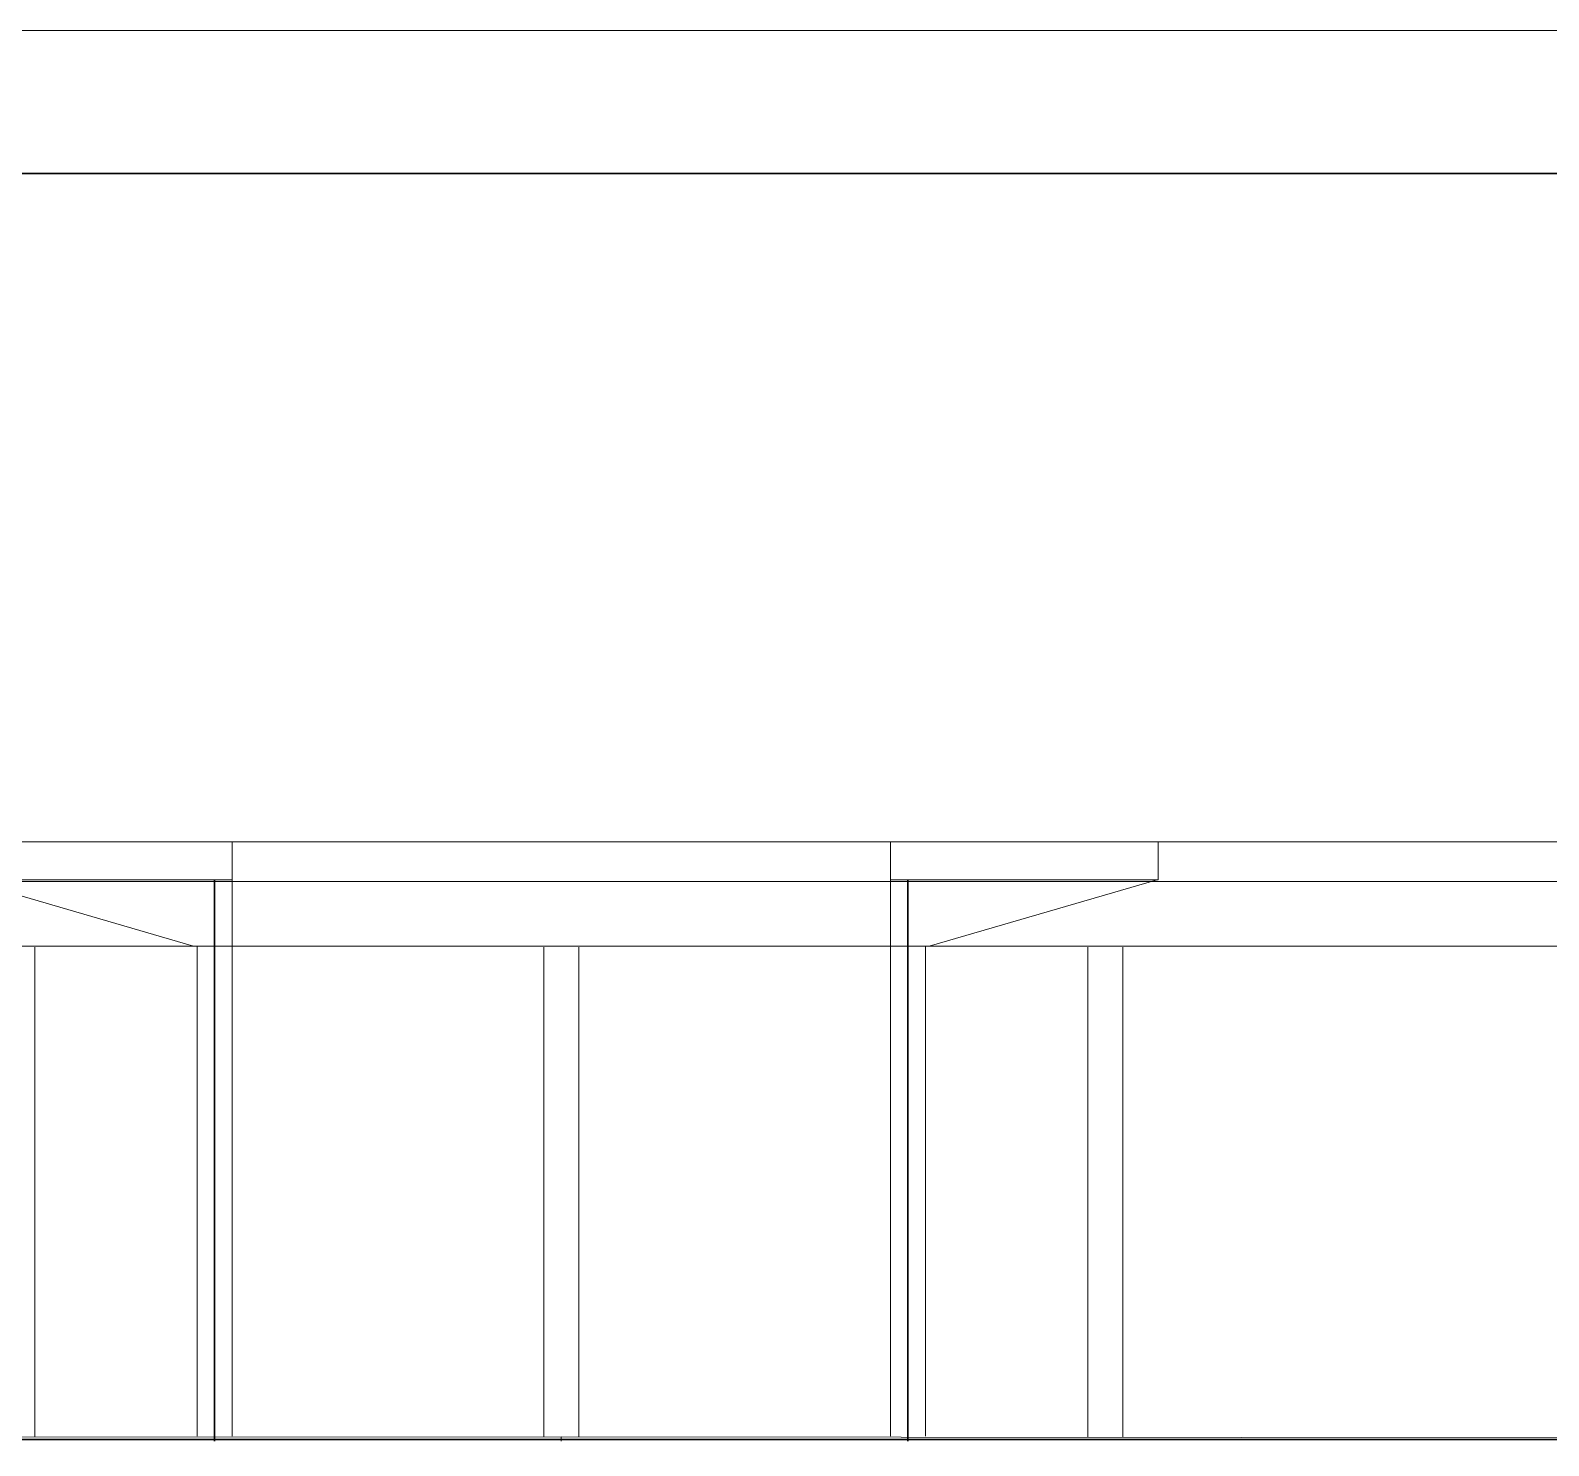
# Model space of a CAD drawing. Header units: millimetres. Extents: x -16 to 103, y -17 to 67.
# Drawn here: x 31.15 to 48.45, y 51.18 to 67.31 of the extents above; entities that cross this region are included whole.
import ezdxf
from ezdxf.enums import TextEntityAlignment as Align

# ---------------------------------------------------------------- set-up
doc = ezdxf.new("R2010")
doc.units = ezdxf.units.MM
for name, color, linetype, lineweight in [('ars', 11, 'Continuous', 0), ('BLK', 1, 'Continuous', 30), ('KOP', 7, 'Continuous', 20), ('KOP GARIS', 1, 'Continuous', 30), ('lan', 7, 'Continuous', 15), ('tem', 5, 'Continuous', 20)]:
    doc.layers.add(name, color=color, linetype=linetype, lineweight=lineweight)
doc.styles.get("Standard").update_dxf_attribs({"font": 'arial.ttf'})

# ---------------------------------------------------------------- blocks, each defined once
blk = doc.blocks.new('KOPA2-TPAK r')
at = {"layer": 'KOP'}
blk.add_lwpolyline([(0, 0), (59.4, 0), (59.4, 42.135), (0, 42.135)], close=True, dxfattribs=at)
at = {"layer": 'KOP GARIS'}
blk.add_lwpolyline([(0.8148, 0.8148), (58.5852, 0.8148), (58.5852, 41.3202), (0.8148, 41.3202)], close=True, dxfattribs=at)
at = {"layer": 'KOP'}
for p in [(51.8642, 6.6116), (51.8642, 6.2116), (51.8642, 5.8116)]:
    blk.add_attdef('JUDUL', p, '', height=0.25, dxfattribs=at)
for tag, p in [('SKALA', (51.8156, 4.9133)), ('SKALA', (51.8156, 4.6019)), ('SKALA', (51.8156, 4.3123)), ('AR-00', (57.7488, 3.1954))]:
    blk.add_attdef(tag, text='', height=0.1716, dxfattribs=at).set_placement(p, align=Align.MIDDLE_CENTER)

msp = doc.modelspace()

# ---------------------------------------------------------------- linework, layer by layer
at = {"layer": 'ars'}
msp.add_line((37.2, 51.275), (61.95, 51.2549), dxfattribs=at)
at = {"layer": 'BLK'}
for p, q in [((33.25, 51.225), (33.25, 57.625)), ((41.15, 51.225), (41.15, 57.625))]:
    msp.add_line(p, q, dxfattribs=at)
at = {"layer": 'BLK', "linetype": 'Continuous', "ltscale": 2}
msp.add_line((12.25, 51.245), (62.15, 51.245), dxfattribs=at)
at = {"layer": 'lan'}
for p, q in [((12.55, 58.055), (61.65, 58.055)), ((12.75, 57.605), (61.65, 57.605)), ((12.65, 56.867), (61.75, 56.867)), ((37.2, 51.275), (12.45, 51.2549)), ((37.2, 51.225), (37.2, 51.275))]:
    msp.add_line(p, q, dxfattribs=at)
at = {"layer": 'lan', "linetype": 'ByBlock'}
for p, q in [((33.45, 56.867), (33.45, 58.055)), ((44, 58.055), (37.9, 58.055)), ((40.95, 56.867), (40.95, 58.055)), ((44, 57.625), (44, 58.055)), ((33.45, 57.625), (30.4, 57.625)), ((33.0094, 56.867), (30.4103, 57.625)), ((40.95, 57.625), (44, 57.625)), ((41.3906, 56.867), (43.9897, 57.625)), ((33.45, 56.867), (33.0094, 56.867)), ((37.8, 56.867), (40.95, 56.867)), ((40.95, 56.867), (41.3906, 56.867))]:
    msp.add_line(p, q, dxfattribs=at)
at = {"layer": 'tem', "ltscale": 2}
for p, q in [((31.2, 51.2701), (31.2, 56.855)), ((33.05, 51.2822), (33.05, 56.867)), ((33.45, 51.2834), (33.45, 56.867)), ((37, 51.2752), (37, 56.855)), ((37.4, 51.2752), (37.4, 56.855)), ((40.95, 51.2834), (40.95, 56.867)), ((41.35, 51.2822), (41.35, 56.867)), ((43.2, 51.2701), (43.2, 56.855)), ((43.6, 51.2698), (43.6, 56.855))]:
    msp.add_line(p, q, dxfattribs=at)

# ---------------------------------------------------------------- block references
at = {"layer": 'KOP', "xscale": 2, "yscale": 2, "zscale": 2}
msp.add_blockref('KOPA2-TPAK r', (-16.075, -16.9647), dxfattribs=at)

doc.saveas('drawing.dxf')
